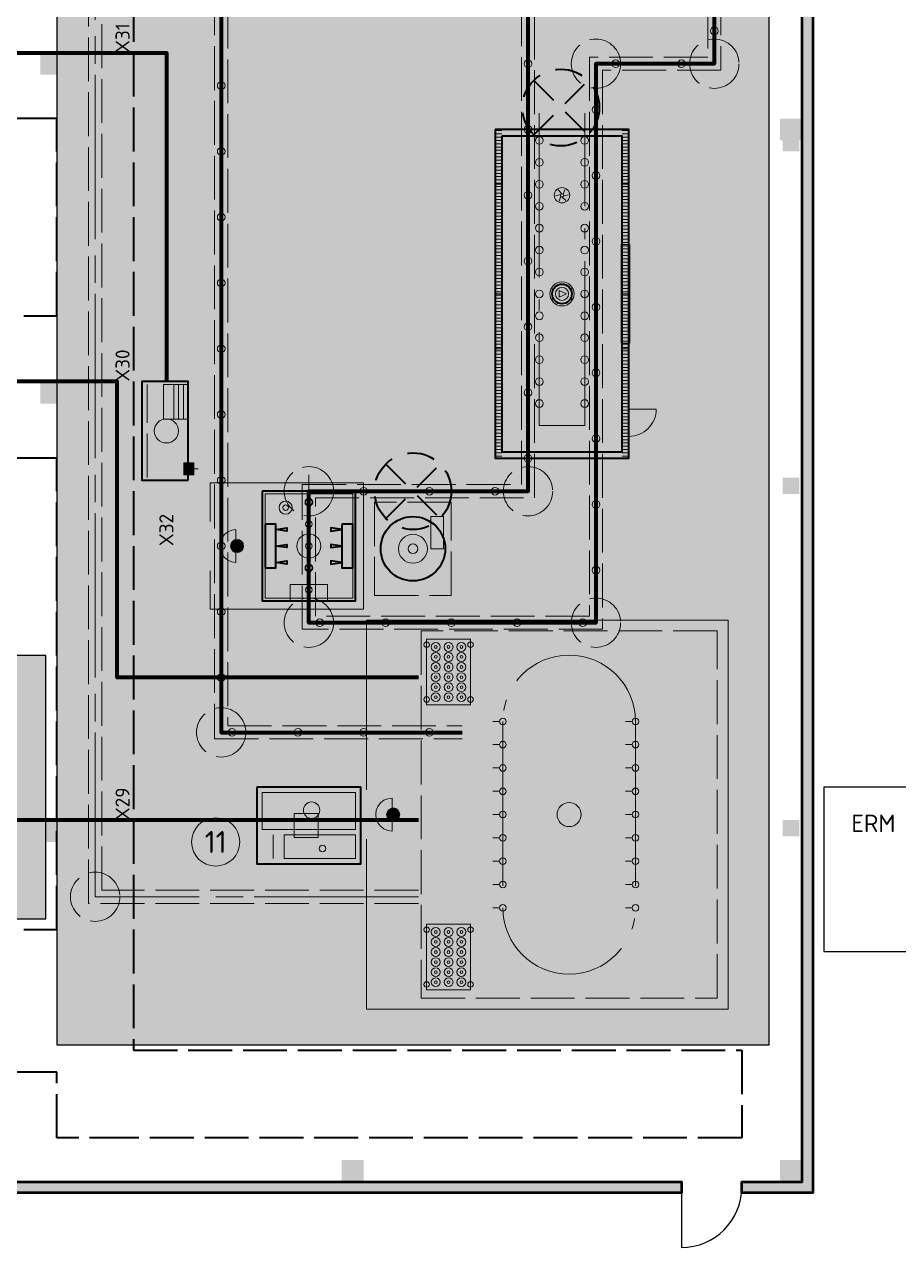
# Model space of a CAD drawing. Header units: millimetres. Extents: x 0 to 1189, y 0 to 841.
# Drawn here: x 605 to 684.8, y 475 to 586.6 of the extents above; entities that cross this region are included whole.
import ezdxf
from ezdxf.enums import TextEntityAlignment as Align

# ---------------------------------------------------------------- set-up
doc = ezdxf.new("R2010")
doc.units = ezdxf.units.MM
for name, pattern in [('FLUJO-TRAZOS', [4, 2.5, -1.5]), ('IRAM-E-TRAZOS', [5, 4, -1]), ('IRAM-F-TRAZO-PUNTO', [20, 15, -2, 1, -2])]:
    doc.linetypes.add(name, pattern=pattern)
for name, color, linetype, lineweight in [('A-ABERTURA', 7, 'CONTINUOUS', 25), ('A-COLUMNA', 7, 'CONTINUOUS', 50), ('A-EJE', 1, 'IRAM-F-TRAZO-PUNTO', 18), ('A-EQUIPO-FINO', 8, 'CONTINUOUS', 13), ('A-EQUIPO-OCULTO', 8, 'IRAM-E-TRAZOS', 13), ('A-EQUIPO-RELLENO', 9, 'CONTINUOUS', 13), ('A-EXTERIOR', 8, 'CONTINUOUS', 25), ('A-MURO', 7, 'CONTINUOUS', 50), ('A-OPERARIO', 6, 'CONTINUOUS', 18), ('A-RELLENO', 9, 'CONTINUOUS', 13), ('A-SECTOR', 1, 'CONTINUOUS', 25), ('A-SEGURIDAD', 1, 'IRAM-E-TRAZOS', 18), ('A-TEXTO', 7, 'CONTINUOUS', 18), ('F-EFL-GAS', 4, 'FLUJO-TRAZOS', 35), ('F-MP', 5, 'CONTINUOUS', 70), ('F-RET', 8, 'FLUJO-TRAZOS', 18), ('F-SE', 30, 'CONTINUOUS', 70), ('F-TL', 30, 'CONTINUOUS', 100)]:
    doc.layers.add(name, color=color, linetype=linetype, lineweight=lineweight)
for name, color, linetype, lineweight, true_color in [('A-AREA-TRABAJO', 30, 'CONTINUOUS', 13, 0xeb963c), ('A-EQUIPO', 30, 'CONTINUOUS', 35, 0xe67800), ('A-PASILLO', 2, 'IRAM-E-TRAZOS', 35, 0xd7a500), ('A-SENDA', 2, 'CONTINUOUS', 25, 0xd7a500)]:
    doc.layers.add(name, color=color, linetype=linetype, lineweight=lineweight, true_color=true_color)
doc.styles.add('ISO3098', font='isocpeur.ttf')

msp = doc.modelspace()

# ---------------------------------------------------------------- hatches: boundary and pattern name
at = {"layer": 'A-COLUMNA', "true_color": 0x000000}
h = msp.add_hatch(color=7, dxfattribs=at)
h.dxf.hatch_style = 1
h.paths.add_polyline_path([(634, 576), (636, 576), (636, 578), (634, 578)])
h = msp.add_hatch(color=7, dxfattribs=at)
h.dxf.hatch_style = 1
h.paths.add_polyline_path([(674, 576), (676, 576), (676, 578), (674, 578)])
h = msp.add_hatch(color=7, dxfattribs=at)
h.dxf.hatch_style = 1
h.paths.add_polyline_path([(674.25, 575), (675.75, 575), (675.75, 576.5), (674.25, 576.5)])
h = msp.add_hatch(color=7, dxfattribs=at)
h.dxf.hatch_style = 1
h.paths.add_polyline_path([(674.25, 543.75), (675.75, 543.75), (675.75, 545.25), (674.25, 545.25)])
h = msp.add_hatch(color=7, dxfattribs=at)
h.dxf.hatch_style = 1
h.paths.add_polyline_path([(674.25, 512.5), (675.75, 512.5), (675.75, 514), (674.25, 514)])
h = msp.add_hatch(color=7, dxfattribs=at)
h.dxf.hatch_style = 1
h.paths.add_polyline_path([(634, 481), (636, 481), (636, 483), (634, 483)])
h = msp.add_hatch(color=7, dxfattribs=at)
h.dxf.hatch_style = 1
h.paths.add_polyline_path([(674, 481), (676, 481), (676, 483), (674, 483)])
at = {"layer": 'A-EQUIPO-FINO'}
h = msp.add_hatch(dxfattribs=at)
h.set_pattern_fill('ANSI31', scale=0.0944882, angle=315)
h.paths.add_polyline_path([(648, 577), (648, 547), (648.6, 547), (648.6, 577)])
h = msp.add_hatch(dxfattribs=at)
h.set_pattern_fill('ANSI31', scale=0.0944882, angle=315)
h.paths.add_polyline_path([(659.6, 577), (659.6, 547), (660.2, 547), (660.2, 577)])
at = {"layer": 'A-EQUIPO-RELLENO', "true_color": 0xfad7c8}
h = msp.add_hatch(color=7, dxfattribs=at)
h.dxf.hatch_style = 1
h.paths.add_polyline_path([(648, 577), (648, 547), (660.2, 547), (660.2, 577)])
at = {"layer": 'A-EQUIPO-RELLENO', "true_color": 0xfff5ee}
h = msp.add_hatch(color=7, dxfattribs=at)
h.dxf.hatch_style = 1
h.paths.add_polyline_path([(648.6, 576.4), (648.6, 547.6), (659.6, 547.6), (659.6, 576.4)])
at = {"layer": 'A-EQUIPO-RELLENO', "true_color": 0xcdd0d4}
h = msp.add_hatch(color=7, dxfattribs=at)
h.dxf.hatch_style = 1
h.paths.add_polyline_path([(659.5, 566.5), (659.5, 557.5), (660.3, 557.5), (660.3, 566.5)])
at = {"layer": 'A-EQUIPO-RELLENO', "true_color": 0xeedec0}
h = msp.add_hatch(color=7, dxfattribs=at)
h.dxf.hatch_style = 1
h.paths.add_polyline_path([(620, 545), (620, 554), (615.75, 554), (615.75, 545)])
at = {"layer": 'A-EQUIPO-RELLENO', "true_color": 0xcdd0d4}
h = msp.add_hatch(color=7, dxfattribs=at)
h.dxf.hatch_style = 1
h.paths.add_polyline_path([(620.5, 545.5), (620.5, 546.6), (619.6, 546.6), (619.6, 545.5)])
at = {"layer": 'A-EQUIPO-RELLENO', "true_color": 0xf5f5fc}
h = msp.add_hatch(color=7, dxfattribs=at)
h.dxf.hatch_style = 1
h.paths.add_polyline_path([(626.75, 544), (626.75, 534), (635.25, 534), (635.25, 544)])
at = {"layer": 'A-EQUIPO-RELLENO', "true_color": 0xeeeeee}
h = msp.add_hatch(color=7, dxfattribs=at)
h.dxf.hatch_style = 1
h.paths.add_polyline_path([(637, 543), (637, 534.5), (644, 534.5), (644, 543)])
at = {"layer": 'A-EQUIPO-RELLENO', "true_color": 0xe2e7ee}
h = msp.add_hatch(color=7, dxfattribs=at)
h.dxf.hatch_style = 1
h.paths.add_polyline_path([(640.5, 535.81), (641.26, 535.91), (641.97, 536.2), (642.58, 536.67), (643.05, 537.28), (643.34, 537.99), (643.44, 538.75), (643.34, 539.51), (643.05, 540.22), (642.58, 540.83), (641.97, 541.3), (641.26, 541.59), (640.5, 541.69), (639.74, 541.59), (639.03, 541.3), (638.42, 540.83), (637.95, 540.22), (637.66, 539.51), (637.56, 538.75), (637.66, 537.99), (637.95, 537.28), (638.42, 536.67), (639.03, 536.2), (639.74, 535.91)])
at = {"layer": 'A-EQUIPO-RELLENO', "true_color": 0xfae1f5}
h = msp.add_hatch(color=7, dxfattribs=at)
h.dxf.hatch_style = 1
h.paths.add_polyline_path([(624.35, 540.5), (623.96, 540.45), (623.6, 540.3), (623.29, 540.06), (623.05, 539.75), (622.9, 539.39), (622.85, 539), (622.9, 538.61), (623.05, 538.25), (623.29, 537.94), (623.6, 537.7), (623.96, 537.55), (624.35, 537.5), (624.35, 540.5)])
at = {"layer": 'A-EQUIPO-RELLENO', "true_color": 0xcdd0d4}
h = msp.add_hatch(color=7, dxfattribs=at)
h.dxf.hatch_style = 1
h.paths.add_polyline_path([(627, 541), (627, 537), (628, 537), (628, 541)])
h = msp.add_hatch(color=7, dxfattribs=at)
h.dxf.hatch_style = 1
h.paths.add_polyline_path([(634, 541), (634, 537), (635, 537), (635, 541)])
at = {"layer": 'A-EQUIPO-RELLENO', "true_color": 0xffffff}
h = msp.add_hatch(color=7, dxfattribs=at)
h.dxf.hatch_style = 1
h.paths.add_polyline_path([(624.45, 538.4), (624.61, 538.42), (624.75, 538.48), (624.87, 538.58), (624.97, 538.7), (625.03, 538.84), (625.05, 539), (625.03, 539.16), (624.97, 539.3), (624.87, 539.42), (624.75, 539.52), (624.61, 539.58), (624.45, 539.6), (624.29, 539.58), (624.15, 539.52), (624.03, 539.42), (623.93, 539.3), (623.87, 539.16), (623.85, 539), (623.87, 538.84), (623.93, 538.7), (624.03, 538.58), (624.15, 538.48), (624.29, 538.42)])
at = {"layer": 'A-EQUIPO-RELLENO', "true_color": 0xf8f8f8}
h = msp.add_hatch(color=7, dxfattribs=at)
h.dxf.hatch_style = 1
h.paths.add_polyline_path([(641, 531.5), (641, 497.5), (668.5, 497.5), (668.5, 531.5)])
at = {"layer": 'A-EQUIPO-RELLENO', "true_color": 0xeeeeee}
h = msp.add_hatch(color=7, dxfattribs=at)
h.dxf.hatch_style = 1
h.paths.add_polyline_path([(641.75, 530.5), (641.75, 524.5), (645.75, 524.5), (645.75, 530.5)])
h = msp.add_hatch(color=7, dxfattribs=at)
h.dxf.hatch_style = 1
h.paths.add_polyline_path([(626.25, 517), (626.25, 510), (635.75, 510), (635.75, 517)])
at = {"layer": 'A-EQUIPO-RELLENO', "true_color": 0xfae1f5}
h = msp.add_hatch(color=7, dxfattribs=at)
h.dxf.hatch_style = 1
h.paths.add_polyline_path([(638.6, 516), (638.21, 515.95), (637.85, 515.8), (637.54, 515.56), (637.3, 515.25), (637.15, 514.89), (637.1, 514.5), (637.15, 514.11), (637.3, 513.75), (637.54, 513.44), (637.85, 513.2), (638.21, 513.05), (638.6, 513), (638.6, 516)])
at = {"layer": 'A-EQUIPO-RELLENO', "true_color": 0xffffff}
h = msp.add_hatch(color=7, dxfattribs=at)
h.dxf.hatch_style = 1
h.paths.add_polyline_path([(638.7, 513.9), (638.86, 513.92), (639, 513.98), (639.12, 514.08), (639.22, 514.2), (639.28, 514.34), (639.3, 514.5), (639.28, 514.66), (639.22, 514.8), (639.12, 514.92), (639, 515.02), (638.86, 515.08), (638.7, 515.1), (638.54, 515.08), (638.4, 515.02), (638.28, 514.92), (638.18, 514.8), (638.12, 514.66), (638.1, 514.5), (638.12, 514.34), (638.18, 514.2), (638.28, 514.08), (638.4, 513.98), (638.54, 513.92)])
at = {"layer": 'A-EQUIPO-RELLENO', "true_color": 0xcdd0d4}
h = msp.add_hatch(color=7, dxfattribs=at)
h.dxf.hatch_style = 1
h.paths.add_polyline_path([(628.75, 512.66), (628.75, 510.5), (635.25, 510.5), (635.25, 512.66)])
at = {"layer": 'A-EQUIPO-RELLENO', "true_color": 0xeeeeee}
h = msp.add_hatch(color=7, dxfattribs=at)
h.dxf.hatch_style = 1
h.paths.add_polyline_path([(641.75, 504.5), (641.75, 498.5), (645.75, 498.5), (645.75, 504.5)])
at = {"layer": 'A-MURO', "true_color": 0x464646}
h = msp.add_hatch(color=7, dxfattribs=at)
h.dxf.hatch_style = 1
h.paths.add_polyline_path([(670.5, 480), (670.5, 481), (676, 481), (676, 612), (677, 612), (677, 480)])
h = msp.add_hatch(color=7, dxfattribs=at)
h.dxf.hatch_style = 1
h.paths.add_polyline_path([(593.5, 481), (665, 481), (665, 480), (593.5, 480)])
at = {"layer": 'A-RELLENO', "true_color": 0xfad7cd}
h = msp.add_hatch(color=7, dxfattribs=at)
h.dxf.hatch_style = 1
h.paths.add_polyline_path([(608, 493.5), (673, 493.5), (673, 603.5), (608, 603.5)])
at = {"layer": 'A-RELLENO', "true_color": 0xc8e8c8}
h = msp.add_hatch(color=7, dxfattribs=at)
h.dxf.hatch_style = 1
h.paths.add_polyline_path([(533, 505), (607, 505), (607, 529), (533, 529)])
at = {"layer": 'A-SENDA', "true_color": 0xd7a500}
h = msp.add_hatch(color=7, dxfattribs=at)
h.dxf.hatch_style = 1
h.paths.add_polyline_path([(608, 583), (615, 583), (615, 585), (608, 585)])
h = msp.add_hatch(color=7, dxfattribs=at)
h.dxf.hatch_style = 1
h.paths.add_polyline_path([(606.5, 582), (612.5, 582), (612.5, 584), (606.5, 584)])
h = msp.add_hatch(color=7, dxfattribs=at)
h.dxf.hatch_style = 1
h.paths.add_polyline_path([(608, 579), (615, 579), (615, 581), (608, 581)])
h = msp.add_hatch(color=7, dxfattribs=at)
h.dxf.hatch_style = 1
h.paths.add_polyline_path([(606.5, 552), (612.5, 552), (612.5, 554), (606.5, 554)])
h = msp.add_hatch(color=7, dxfattribs=at)
h.dxf.hatch_style = 1
h.paths.add_polyline_path([(610.5, 537), (616.5, 537), (616.5, 539), (610.5, 539)])
h = msp.add_hatch(color=7, dxfattribs=at)
h.dxf.hatch_style = 1
h.paths.add_polyline_path([(606.5, 512), (612.5, 512), (612.5, 514), (606.5, 514)])
at = {"layer": 'F-MP', "true_color": 0x0046c8}
h = msp.add_hatch(color=7, dxfattribs=at)
h.dxf.hatch_style = 1
h.paths.add_polyline_path([(618, 557.7), (618.65, 560.3), (617.35, 560.3)])
h = msp.add_hatch(color=7, dxfattribs=at)
h.dxf.hatch_style = 1
h.paths.add_polyline_path([(618, 554), (618.65, 556.6), (617.35, 556.6)])
at = {"layer": 'F-RET', "true_color": 0x969696}
h = msp.add_hatch(color=7, dxfattribs=at)
h.dxf.hatch_style = 1
h.paths.add_polyline_path([(611.5, 582.8), (610.85, 580.2), (612.15, 580.2)])
h = msp.add_hatch(color=7, dxfattribs=at)
h.dxf.hatch_style = 1
h.paths.add_polyline_path([(611.5, 556.8), (610.85, 554.2), (612.15, 554.2)])
h = msp.add_hatch(color=7, dxfattribs=at)
h.dxf.hatch_style = 1
h.paths.add_polyline_path([(611.5, 530.8), (610.85, 528.2), (612.15, 528.2)])
at = {"layer": 'F-SE', "true_color": 0xeb7800}
h = msp.add_hatch(color=7, dxfattribs=at)
h.dxf.hatch_style = 1
h.paths.add_polyline_path([(613.5, 544.8), (612.85, 542.2), (614.15, 542.2)])
h = msp.add_hatch(color=7, dxfattribs=at)
h.dxf.hatch_style = 1
h.paths.add_polyline_path([(617.7, 527), (620.3, 526.35), (620.3, 527.65)])
h = msp.add_hatch(color=7, dxfattribs=at)
h.dxf.hatch_style = 1
h.paths.add_polyline_path([(617.7, 514), (620.3, 513.35), (620.3, 514.65)])
at = {"layer": 'F-TL', "true_color": 0xeb7800}
h = msp.add_hatch(color=7, dxfattribs=at)
h.dxf.hatch_style = 1
h.paths.add_polyline_path([(657.2, 579.1), (658.15, 582.5), (656.25, 582.5)])
h = msp.add_hatch(color=7, dxfattribs=at)
h.dxf.hatch_style = 1
h.paths.add_polyline_path([(623, 569.3), (623.95, 572.7), (622.05, 572.7)])
h = msp.add_hatch(color=7, dxfattribs=at)
h.dxf.hatch_style = 1
h.paths.add_polyline_path([(651, 570.7), (650.05, 567.3), (651.95, 567.3)])
h = msp.add_hatch(color=7, dxfattribs=at)
h.dxf.hatch_style = 1
h.paths.add_polyline_path([(657.2, 557.1), (658.15, 560.5), (656.25, 560.5)])
h = msp.add_hatch(color=7, dxfattribs=at)
h.dxf.hatch_style = 1
h.paths.add_polyline_path([(623, 547.3), (623.95, 550.7), (622.05, 550.7)])
h = msp.add_hatch(color=7, dxfattribs=at)
h.dxf.hatch_style = 1
h.paths.add_polyline_path([(651, 548.7), (650.05, 545.3), (651.95, 545.3)])
h = msp.add_hatch(color=7, dxfattribs=at)
h.dxf.hatch_style = 1
h.paths.add_polyline_path([(633.7, 544), (630.3, 544.95), (630.3, 543.05)])
h = msp.add_hatch(color=7, dxfattribs=at)
h.dxf.hatch_style = 1
h.paths.add_polyline_path([(638.3, 532), (641.7, 531.05), (641.7, 532.95)])
h = msp.add_hatch(color=7, dxfattribs=at)
h.dxf.hatch_style = 1
h.paths.add_polyline_path([(645, 522), (641.6, 522.95), (641.6, 521.05)])

# ---------------------------------------------------------------- linework, layer by layer
at = {"layer": 'A-ABERTURA'}
msp.add_line((665, 480.5), (665, 475), dxfattribs=at)
msp.add_arc((665, 480.5), 5.5, 270, 360, dxfattribs=at)
at = {"layer": 'A-AREA-TRABAJO'}
for p, q in [((622, 544.75), (622, 541.25)), ((622, 536.75), (622, 533.25)), ((636.25, 532.25), (636.25, 516.75)), ((636.25, 512.25), (636.25, 496.75))]:
    msp.add_line(p, q, dxfattribs=at)
for points in [[(622, 544.75), (636, 544.75), (636, 533.25), (622, 533.25)], [(636.25, 532.25), (669.25, 532.25), (669.25, 496.75), (636.25, 496.75)]]:
    msp.add_lwpolyline(points, dxfattribs=at)
at = {"layer": 'A-EJE'}
for p, q in [((652.03, 578.5), (652.03, 550)), ((656.17, 550), (656.17, 578.5)), ((652.03, 550), (656.17, 550)), ((631, 545.5), (631, 532.5)), ((648.7, 523), (648.7, 506)), ((660.8, 523), (660.8, 506))]:
    msp.add_line(p, q, dxfattribs=at)
for points in [[(608, 664), (668, 664), (668, 583), (657.2, 583), (657.2, 532), (631, 532), (631, 544), (651, 544), (651, 589), (623, 589), (623, 522), (645, 522)], [(641, 507), (611.5, 507), (611.5, 657), (609.5, 657)]]:
    msp.add_lwpolyline(points, dxfattribs=at)
for centre, start, end in [((654.75, 523), 360, 540), ((654.75, 506), 540, 360)]:
    msp.add_arc(centre, 6.05, start, end, dxfattribs=at)
at = {"layer": 'A-EQUIPO'}
for points in [[(648, 577), (648, 547), (660.2, 547), (660.2, 577)], [(648.6, 576.4), (648.6, 547.6), (659.6, 547.6), (659.6, 576.4)], [(620, 545), (620, 554), (615.75, 554), (615.75, 545)], [(626.75, 544), (626.75, 534), (635.25, 534), (635.25, 544)], [(627, 541), (627, 537), (628, 537), (628, 541)], [(628, 540.5), (629, 540.65), (629, 540.35)], [(634, 540.5), (633, 540.65), (633, 540.35)], [(634, 541), (634, 537), (635, 537), (635, 541)], [(628, 539), (629, 539.15), (629, 538.85)], [(634, 539), (633, 539.15), (633, 538.85)], [(628, 537.5), (629, 537.65), (629, 537.35)], [(634, 537.5), (633, 537.65), (633, 537.35)], [(626.25, 517), (626.25, 510), (635.75, 510), (635.75, 517)]]:
    msp.add_lwpolyline(points, close=True, dxfattribs=at)
for centre, radius in [((654.1, 562), 0.9), ((640.5, 538.75), 2.94)]:
    msp.add_circle(centre, radius, dxfattribs=at)
at = {"layer": 'A-EQUIPO-FINO'}
for p, q in [((648, 572), (648.6, 572)), ((659.6, 572), (660.2, 572)), ((648, 567), (648.6, 567)), ((659.6, 567), (660.2, 567)), ((648, 562), (648.6, 562)), ((659.6, 562), (660.2, 562)), ((648, 557), (648.6, 557)), ((659.6, 557), (660.2, 557)), ((618.69, 550.58), (618.69, 553.75)), ((619.12, 550.58), (619.12, 553.75)), ((619.56, 550.58), (619.56, 553.75)), ((648, 552), (648.6, 552)), ((659.6, 552), (660.2, 552)), ((660.2, 551.5), (662.7, 551.5)), ((620.5, 546.05), (620.9, 546.05)), ((629.98, 544), (632.02, 544)), ((629.98, 534), (632.02, 534)), ((648.4, 523), (647.8, 523)), ((660.5, 523), (659.9, 523)), ((648.4, 520.88), (647.8, 520.88)), ((660.5, 520.88), (659.9, 520.88)), ((648.4, 518.75), (647.8, 518.75)), ((660.5, 518.75), (659.9, 518.75)), ((648.4, 516.62), (647.8, 516.62)), ((660.5, 516.62), (659.9, 516.62)), ((648.4, 514.5), (647.8, 514.5)), ((660.5, 514.5), (659.9, 514.5)), ((648.4, 512.38), (647.8, 512.38)), ((660.5, 512.38), (659.9, 512.38)), ((648.4, 510.25), (647.8, 510.25)), ((660.5, 510.25), (659.9, 510.25)), ((648.4, 508.12), (647.8, 508.12)), ((660.5, 508.12), (659.9, 508.12)), ((648.4, 506), (647.8, 506)), ((660.5, 506), (659.9, 506))]:
    msp.add_line(p, q, dxfattribs=at)
for points in [[(654.1, 571.14), (653.76, 571.49)], [(654.22, 571.07), (654.35, 571.54)], [(653.98, 571.07), (653.51, 570.95)], [(653.98, 570.93), (653.85, 570.46)], [(654.1, 570.86), (654.44, 570.51)], [(654.22, 570.93), (654.69, 571.05)]]:
    msp.add_lwpolyline(points, dxfattribs=at)
for points in [[(659.5, 566.5), (659.5, 557.5), (660.3, 557.5), (660.3, 566.5)], [(653.85, 562.3), (654.5, 562), (653.85, 561.7)], [(620, 550.58), (620, 553.75), (617.75, 553.75), (617.75, 550.58)], [(620.5, 545.5), (620.5, 546.6), (619.6, 546.6), (619.6, 545.5)], [(627, 543.75), (627, 534.25), (635, 534.25), (635, 543.75)], [(642.12, 541.69), (642.12, 538.75), (643.29, 538.75), (643.29, 541.69)], [(641.75, 530.5), (641.75, 524.5), (645.75, 524.5), (645.75, 530.5)], [(626.75, 516.5), (626.75, 513.15), (635.25, 513.15), (635.25, 516.5)], [(628.75, 512.66), (628.75, 510.5), (635.25, 510.5), (635.25, 512.66)], [(641.75, 504.5), (641.75, 498.5), (645.75, 498.5), (645.75, 504.5)]]:
    msp.add_lwpolyline(points, close=True, dxfattribs=at)
for centre, radius in [((668, 586), 0.35), ((651, 583), 0.35), ((659, 583), 0.35), ((665, 583), 0.35), ((623, 581), 0.35), ((657.2, 578.8), 0.35), ((651, 577), 0.35), ((652.03, 576), 0.35), ((656.17, 576), 0.35), ((623, 575), 0.35), ((652.03, 574), 0.35), ((656.17, 574), 0.35), ((657.2, 572.8), 0.35), ((651, 571), 0.35), ((652.03, 572), 0.35), ((654.1, 571), 0.7), ((656.17, 572), 0.35), ((652.03, 570), 0.35), ((654.1, 571), 0.14), ((656.17, 570), 0.35), ((623, 569), 0.35), ((652.03, 568), 0.35), ((656.17, 568), 0.35), ((657.2, 566.8), 0.35), ((652.03, 566), 0.35), ((656.17, 566), 0.35), ((651, 565), 0.35), ((652.03, 564), 0.35), ((656.17, 564), 0.35), ((623, 563), 0.35), ((654.1, 562), 0.6), ((652.03, 562), 0.35), ((656.17, 562), 0.35), ((652.03, 560), 0.35), ((656.17, 560), 0.35), ((657.2, 560.8), 0.35), ((651, 559), 0.35), ((652.03, 558), 0.35), ((656.17, 558), 0.35), ((623, 557), 0.35), ((652.03, 556), 0.35), ((656.17, 556), 0.35), ((657.2, 554.8), 0.35), ((652.03, 554), 0.35), ((656.17, 554), 0.35), ((651, 553), 0.35), ((652.03, 552), 0.35), ((656.17, 552), 0.35), ((623, 551), 0.35), ((657.2, 548.8), 0.35), ((651, 547), 0.35), ((623, 545), 0.35), ((636, 544), 0.35), ((642, 544), 0.35), ((648, 544), 0.35), ((628.88, 542.5), 0.6), ((628.88, 542.5), 0.25), ((631, 543), 0.35), ((631, 543), 0.3), ((657.2, 542.8), 0.35), ((631, 541), 0.3), ((640.5, 538.75), 1.32), ((623, 539), 0.35), ((631, 539), 0.3), ((640.5, 538.75), 0.441), ((631, 537), 0.35), ((631, 537), 0.3), ((657.2, 536.8), 0.35), ((631, 535), 0.3), ((623, 533), 0.35), ((632, 532), 0.35), ((638, 532), 0.35), ((644, 532), 0.35), ((650, 532), 0.35), ((656, 532), 0.35), ((641.75, 530), 0.25), ((642.58, 529.79), 0.405), ((643.75, 529.79), 0.405), ((644.92, 529.79), 0.405), ((645.75, 530), 0.25), ((642.58, 528.88), 0.405), ((642.58, 529.79), 0.126), ((642.58, 528.88), 0.126), ((643.75, 528.88), 0.405), ((643.75, 529.79), 0.126), ((643.75, 528.88), 0.126), ((644.92, 528.88), 0.405), ((644.92, 529.79), 0.126), ((644.92, 528.88), 0.126), ((642.58, 527.96), 0.405), ((642.58, 527.96), 0.126), ((643.75, 527.96), 0.405), ((643.75, 527.96), 0.126), ((644.92, 527.96), 0.405), ((644.92, 527.96), 0.126), ((623, 527), 0.35), ((642.58, 527.04), 0.405), ((642.58, 527.04), 0.126), ((643.75, 527.04), 0.405), ((643.75, 527.04), 0.126), ((644.92, 527.04), 0.405), ((644.92, 527.04), 0.126), ((642.58, 526.12), 0.405), ((642.58, 525.21), 0.405), ((642.58, 526.12), 0.126), ((643.75, 526.12), 0.405), ((643.75, 525.21), 0.405), ((643.75, 526.12), 0.126), ((644.92, 526.12), 0.405), ((644.92, 525.21), 0.405), ((644.92, 526.12), 0.126), ((641.75, 525), 0.25), ((642.58, 525.21), 0.126), ((643.75, 525.21), 0.126), ((644.92, 525.21), 0.126), ((645.75, 525), 0.25), ((624, 522), 0.35), ((630, 522), 0.35), ((636, 522), 0.35), ((642, 522), 0.35), ((648.7, 523), 0.3), ((660.8, 523), 0.3), ((648.7, 520.88), 0.3), ((660.8, 520.88), 0.3), ((648.7, 518.75), 0.3), ((660.8, 518.75), 0.3), ((648.7, 516.62), 0.3), ((660.8, 516.62), 0.3), ((631.25, 514.9), 0.75), ((648.7, 514.5), 0.3), ((660.8, 514.5), 0.3), ((648.7, 512.38), 0.3), ((660.8, 512.38), 0.3), ((632.25, 511.4), 0.3), ((648.7, 510.25), 0.3), ((660.8, 510.25), 0.3), ((648.7, 508.12), 0.3), ((660.8, 508.12), 0.3), ((648.7, 506), 0.3), ((660.8, 506), 0.3), ((641.75, 504), 0.25), ((642.58, 503.79), 0.405), ((642.58, 502.88), 0.405), ((642.58, 503.79), 0.126), ((643.75, 503.79), 0.405), ((643.75, 502.88), 0.405), ((643.75, 503.79), 0.126), ((644.92, 503.79), 0.405), ((644.92, 502.88), 0.405), ((644.92, 503.79), 0.126), ((645.75, 504), 0.25), ((642.58, 501.96), 0.405), ((642.58, 502.88), 0.126), ((643.75, 501.96), 0.405), ((643.75, 502.88), 0.126), ((644.92, 501.96), 0.405), ((644.92, 502.88), 0.126), ((642.58, 501.04), 0.405), ((642.58, 501.96), 0.126), ((642.58, 501.04), 0.126), ((643.75, 501.04), 0.405), ((643.75, 501.96), 0.126), ((643.75, 501.04), 0.126), ((644.92, 501.04), 0.405), ((644.92, 501.96), 0.126), ((644.92, 501.04), 0.126), ((642.58, 500.12), 0.405), ((642.58, 500.12), 0.126), ((643.75, 500.12), 0.405), ((643.75, 500.12), 0.126), ((644.92, 500.12), 0.405), ((644.92, 500.12), 0.126), ((641.75, 499), 0.25), ((642.58, 499.21), 0.405), ((642.58, 499.21), 0.126), ((643.75, 499.21), 0.405), ((643.75, 499.21), 0.126), ((644.92, 499.21), 0.405), ((644.92, 499.21), 0.126), ((645.75, 499), 0.25)]:
    msp.add_circle(centre, radius, dxfattribs=at)
at = {"layer": 'A-EQUIPO-OCULTO'}
for p, q in [((616.25, 545.25), (616.25, 553.75)), ((627.75, 512.66), (627.75, 510.5))]:
    msp.add_line(p, q, dxfattribs=at)
for points in [[(608, 664.6), (668.6, 664.6), (668.6, 582.4), (657.8, 582.4), (657.8, 531.4), (630.4, 531.4), (630.4, 544.6), (650.4, 544.6), (650.4, 588.4), (623.6, 588.4), (623.6, 522.6), (645, 522.6)], [(608, 663.4), (667.4, 663.4), (667.4, 583.6), (656.6, 583.6), (656.6, 532.6), (631.6, 532.6), (631.6, 543.4), (651.6, 543.4), (651.6, 589.6), (622.4, 589.6), (622.4, 521.4), (645, 521.4)], [(641, 507.6), (612.1, 507.6), (612.1, 657.6), (609.5, 657.6)], [(641, 506.4), (610.9, 506.4), (610.9, 656.4), (609.5, 656.4)]]:
    msp.add_lwpolyline(points, dxfattribs=at)
for points in [[(637, 543), (637, 534.5), (644, 534.5), (644, 543)], [(629.3, 535.5), (629.3, 534), (632.7, 534), (632.7, 535.5)], [(641.25, 531.25), (641.25, 497.75), (668.25, 497.75), (668.25, 531.25)]]:
    msp.add_lwpolyline(points, close=True, dxfattribs=at)
for centre in [(657.2, 583), (668, 583), (631, 544), (651, 544), (631, 532), (657.2, 532), (623, 522), (611.5, 507)]:
    msp.add_circle(centre, 2.25, dxfattribs=at)
msp.add_arc((660.2, 551.5), 2.5, 270, 360, dxfattribs=at)
at = {"layer": 'A-EXTERIOR'}
msp.add_lwpolyline([(678, 502), (693, 502), (693, 517), (678, 517)], close=True, dxfattribs=at)
at = {"layer": 'A-MURO'}
for points in [[(670.5, 480), (670.5, 481), (676, 481), (676, 612), (677, 612), (677, 480)], [(593.5, 481), (665, 481), (665, 480), (593.5, 480)]]:
    msp.add_lwpolyline(points, close=True, dxfattribs=at)
at = {"layer": 'A-OPERARIO'}
for points in [[(624.35, 540.5), (623.96, 540.45), (623.6, 540.3), (623.29, 540.06), (623.05, 539.75), (622.9, 539.39), (622.85, 539), (622.9, 538.61), (623.05, 538.25), (623.29, 537.94), (623.6, 537.7), (623.96, 537.55), (624.35, 537.5)], [(638.6, 516), (638.21, 515.95), (637.85, 515.8), (637.54, 515.56), (637.3, 515.25), (637.15, 514.89), (637.1, 514.5), (637.15, 514.11), (637.3, 513.75), (637.54, 513.44), (637.85, 513.2), (638.21, 513.05), (638.6, 513)]]:
    msp.add_lwpolyline(points, close=True, dxfattribs=at)
for centre in [(624.45, 539), (638.7, 514.5)]:
    msp.add_circle(centre, 0.6, dxfattribs=at)
at = {"layer": 'A-PASILLO'}
for p, q in [((615, 604), (615, 493)), ((608, 578), (510, 578)), ((608, 560), (608, 578)), ((510, 560), (608, 560)), ((608, 547), (510, 547)), ((608, 504), (608, 547)), ((510, 504), (608, 504)), ((615, 493), (670.5, 493)), ((670.5, 493), (670.5, 485)), ((608, 491), (503, 491)), ((608, 485), (608, 491)), ((615, 485), (608, 485)), ((670.5, 485), (615, 485))]:
    msp.add_line(p, q, dxfattribs=at)
at = {"layer": 'A-SECTOR'}
for points in [[(608, 493.5), (673, 493.5), (673, 603.5), (608, 603.5)], [(533, 505), (607, 505), (607, 529), (533, 529)]]:
    msp.add_lwpolyline(points, close=True, dxfattribs=at)
at = {"layer": 'A-SEGURIDAD'}
msp.add_line((626.75, 536), (626.75, 534.5), dxfattribs=at)
at = {"layer": 'A-TEXTO'}
msp.add_lwpolyline([(629.65, 512.4), (631.85, 512.4), (631.85, 514.6), (629.65, 514.6)], close=True, dxfattribs=at)
for centre, radius in [((654.1, 562), 1.1), ((618, 549.5), 1.1), ((631, 539), 1.1), ((654.75, 514.5), 1.1), ((622.5, 512), 2.2)]:
    msp.add_circle(centre, radius, dxfattribs=at)
at = {"layer": 'F-EFL-GAS'}
for p, q in [((651.55, 576.55), (656.45, 581.45)), ((651.55, 581.45), (656.45, 576.55)), ((638.05, 541.55), (642.95, 546.45)), ((638.05, 546.45), (642.95, 541.55))]:
    msp.add_line(p, q, dxfattribs=at)
for centre in [(654, 579), (640.5, 544)]:
    msp.add_circle(centre, 3.5, dxfattribs=at)
at = {"layer": 'F-MP'}
msp.add_lwpolyline([(511, 514), (508, 514), (508, 584), (618, 584), (618, 554)], dxfattribs=at)
at = {"layer": 'F-RET'}
msp.add_lwpolyline([(641, 507), (611.5, 507), (611.5, 657), (609.5, 657)], dxfattribs=at)
at = {"layer": 'F-SE'}
for points in [[(641, 527), (613.5, 527), (613.5, 554), (516, 554), (516, 562)], [(641, 514), (602, 514), (602, 523.5), (596, 523.5)]]:
    msp.add_lwpolyline(points, dxfattribs=at)
at = {"layer": 'F-TL'}
msp.add_lwpolyline([(608, 664), (668, 664), (668, 583), (657.2, 583), (657.2, 532), (631, 532), (631, 544), (651, 544), (651, 589), (623, 589), (623, 522), (645, 522)], dxfattribs=at)

# ---------------------------------------------------------------- texts
at = {"layer": 'A-TEXTO', "style": 'ISO3098'}
for s, p in [('X31', (614, 584)), ('X30', (614, 554)), ('X32', (618, 539)), ('X29', (614, 514))]:
    msp.add_text(s, height=1.28, rotation=90, dxfattribs=at).set_placement(p, align=Align.MIDDLE_LEFT)
msp.add_text('ERM', height=1.6, dxfattribs=at).set_placement((680.5, 514.5), align=Align.TOP_LEFT)
msp.add_text('11', height=2, dxfattribs=at).set_placement((622.5, 512), align=Align.MIDDLE_CENTER)

doc.saveas('drawing.dxf')
